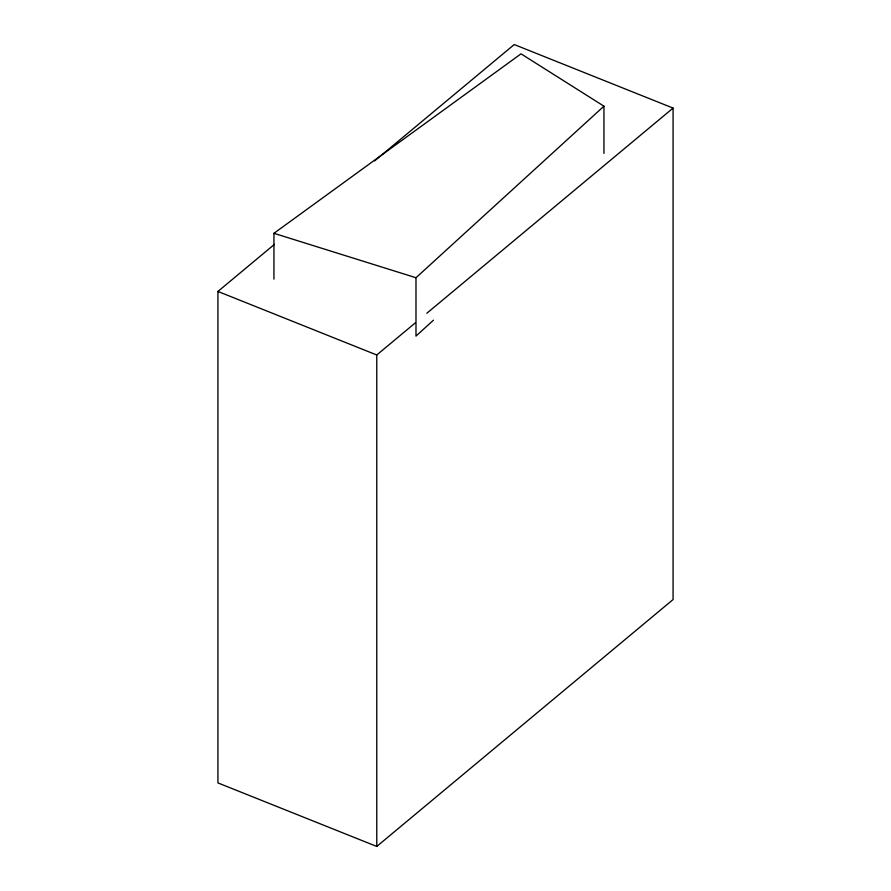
<?xml version="1.0" encoding="UTF-8"?>
<svg xmlns="http://www.w3.org/2000/svg" width="891" height="891" viewBox="0 0 891 891"><rect width="100%" height="100%" fill="white"/><g stroke="black" fill="none" stroke-linecap="round" stroke-linejoin="round"><path stroke-width="1.34" d="M433.449 320.17L415.986 336.107L415.986 277.736L603.942 106.174L521.023 53.828L273.938 233.308L273.938 279.161M374.61 160.892L514.23 44.55L673.073 108.089L673.073 599.554L376.77 846.45L217.927 782.911L217.927 291.446L274.417 244.379M376.77 846.45L376.77 354.986L415.139 323.01M426.856 313.242L673.073 108.089M273.938 233.308L415.986 277.736M217.927 291.446L376.77 354.986M603.942 106.174L603.942 153.419"/></g></svg>
